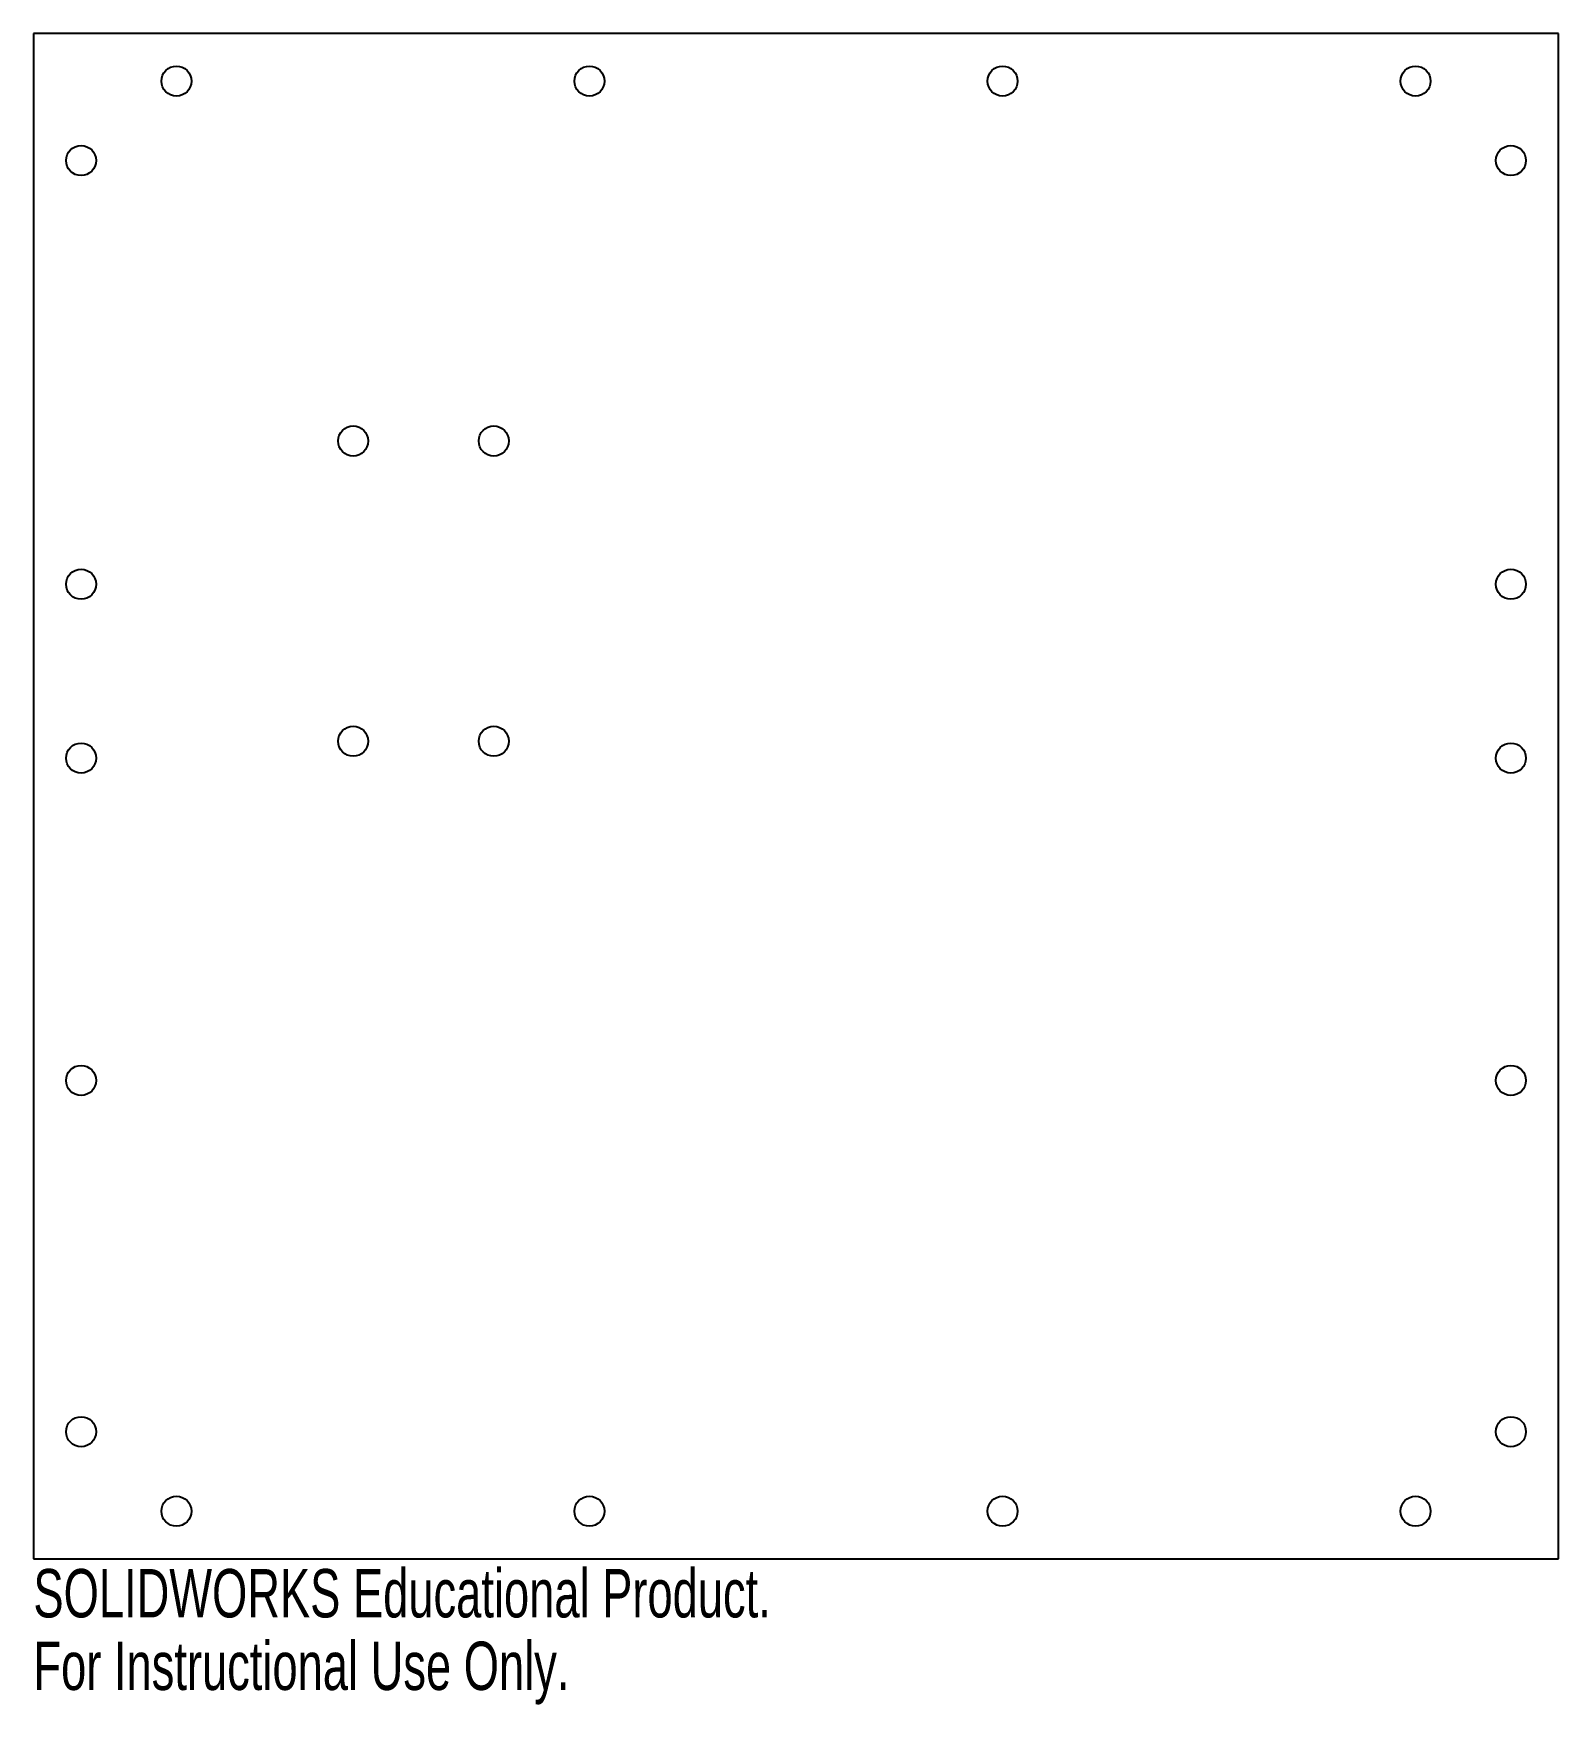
# Model space of a CAD drawing. Header units: millimetres. Extents: x 0 to 152, y -15 to 152.
import ezdxf

# ---------------------------------------------------------------- set-up
doc = ezdxf.new("R2010")
doc.units = ezdxf.units.MM
doc.styles.add('SLDTEXTSTYLE0', font='TXT', dxfattribs={"width": 0.7})

msp = doc.modelspace()

# ---------------------------------------------------------------- linework, layer by layer
at = {"color": 7, "linetype": 'Continuous', "lineweight": 25}
for p, q in [((152.4, 152.4), (0, 152.4)), ((0, 152.4), (0, 0)), ((152.4, 0), (152.4, 152.4)), ((0, 0), (152.4, 0))]:
    msp.add_line(p, q, dxfattribs=at)
for centre in [(14.29, 147.64), (55.56, 147.64), (96.84, 147.64), (138.11, 147.64), (4.76, 139.7), (147.64, 139.7), (31.95, 111.68), (46, 111.68), (4.76, 97.37), (147.64, 97.37), (31.95, 81.68), (46, 81.68), (4.76, 80), (147.64, 80), (4.76, 47.79), (147.64, 47.79), (4.76, 12.7), (147.64, 12.7), (14.29, 4.76), (55.56, 4.76), (96.84, 4.76), (138.11, 4.76)]:
    msp.add_circle(centre, 1.5, dxfattribs=at)

# ---------------------------------------------------------------- texts
at = {"color": 7, "linetype": 'Continuous', "char_height": 4.8336, "attachment_point": 1, "style": 'SLDTEXTSTYLE0'}
for s, insert in [('SOLIDWORKS Educational Product.', (0, -1.02)), ('For Instructional Use Only.', (0, -8.27))]:
    msp.add_mtext(s, dxfattribs=dict(at, insert=insert))

doc.saveas('drawing.dxf')
